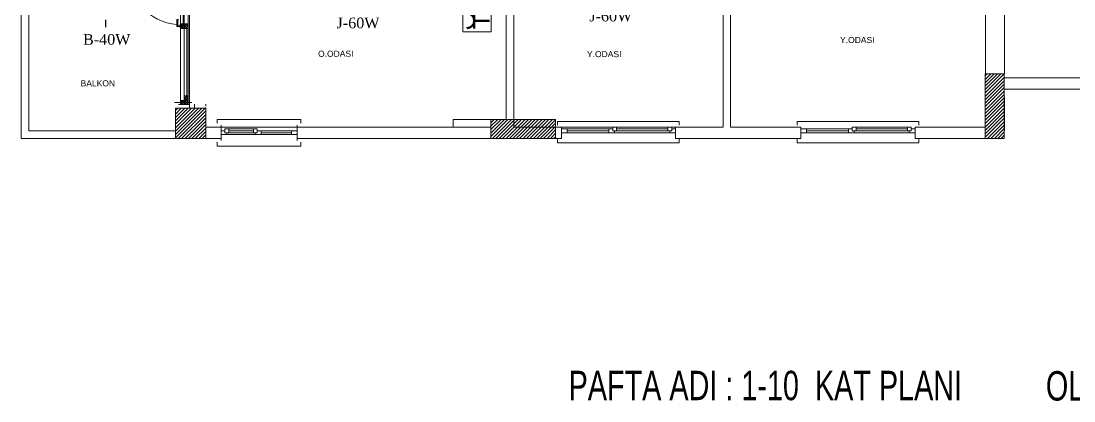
# Model space of a CAD drawing. Header units: millimetres. Extents: x 3395 to 31170, y 2853 to 7104.
# Drawn here: x 14189 to 15573, y 4101 to 4601 of the extents above; entities that cross this region are included whole.
import ezdxf

# ---------------------------------------------------------------- set-up
doc = ezdxf.new("R2010")
doc.units = ezdxf.units.MM
doc.linetypes.add('DIVIDE', pattern=[1.25, 0.5, -0.25, 0, -0.25, 0, -0.25])
for name, color, linetype in [('AydınlatmaT.', 1, 'Continuous'), ('Telefon', 3, 'DIVIDE'), ('YazılarY.', 7, 'Continuous')]:
    doc.layers.add(name, color=color, linetype=linetype)
for name, color, linetype, lineweight in [('Duvar', 7, 'Continuous', 20), ('EHAT-TV', 7, 'Continuous', 20), ('EHAT_PRIZ', 4, 'Continuous', 50), ('KAPEN', 30, 'Continuous', 13), ('OK', 51, 'Continuous', 20), ('SIVA', 42, 'Continuous', 9), ('TR', 252, 'Continuous', 5)]:
    doc.layers.add(name, color=color, linetype=linetype, lineweight=lineweight)
doc.styles.add('MEKAN', font='times.ttf')
doc.styles.get("Standard").update_dxf_attribs({"font": 'arial.ttf'})
doc.styles.add('style1', font='arial.ttf')
pattern_1 = [(-45, (464486.7711, 4329893.691), (1.122532015, 1.122532015), [])]
pattern_2 = [(-45, (464516.7713, 4329883.691), (1.122532015, 1.122532015), [])]

# ---------------------------------------------------------------- blocks, each defined once
blk = doc.blocks.new('BALKON KAPı')
at = {"layer": 'TR'}
h = blk.add_hatch(dxfattribs=at)
h.set_pattern_fill('ANSI31', color=256, scale=0.5, angle=-90, style=0)
h.set_pattern_definition(pattern_1)
h.paths.add_polyline_path([(482556.1, 4265815.1), (482561.1, 4265815.1), (482561.1, 4265810.1), (482561.1, 4265805.1), (482556.1, 4265805.1)])
h = blk.add_hatch(dxfattribs=at)
h.set_pattern_fill('ANSI31', color=256, scale=0.5, angle=-90, style=0)
h.set_pattern_definition(pattern_1)
h.paths.add_polyline_path([(482561.1, 4265815.1), (482567.1, 4265815.1), (482567.1, 4265811.6), (482567.1, 4265810.1), (482561.1, 4265810.1)])
h = blk.add_hatch(dxfattribs=at)
h.set_pattern_fill('ANSI31', color=256, scale=0.5, angle=-90, style=0)
h.set_pattern_definition(pattern_1)
h.paths.add_polyline_path([(482630.1, 4265815.1), (482636.1, 4265815.1), (482636.1, 4265810.1), (482630.1, 4265810.1)])
h = blk.add_hatch(dxfattribs=at)
h.set_pattern_fill('ANSI31', color=256, scale=0.5, angle=-90, style=0)
h.set_pattern_definition(pattern_2)
h.paths.add_polyline_path([(482731.1, 4265810.1), (482731.1, 4265815.1), (482736.1, 4265815.1), (482736.1, 4265805.1), (482731.1, 4265805.1)])
h = blk.add_hatch(dxfattribs=at)
h.set_pattern_fill('ANSI31', color=256, scale=0.5, angle=-90, style=0)
h.set_pattern_definition(pattern_1)
h.paths.add_polyline_path([(482630.1, 4265810.1), (482636.1, 4265810.1), (482636.1, 4265806.6), (482636.1, 4265805.1), (482630.1, 4265805.1)])
h = blk.add_hatch(dxfattribs=at)
h.set_pattern_fill('ANSI31', color=256, scale=0.5, angle=-90, style=0)
h.set_pattern_definition(pattern_2)
h.paths.add_polyline_path([(482725.1, 4265810.1), (482731.1, 4265810.1), (482731.1, 4265805.1), (482725.1, 4265805.1), (482725.1, 4265806.6)])
at = {"layer": 'Duvar', "linetype": 'ByBlock'}
for p, q in [((482556.1, 4265817.7), (482556.1, 4265802.7)), ((482736.1, 4265817.7), (482736.1, 4265802.7))]:
    blk.add_line(p, q, dxfattribs=at)
at = {"layer": 'KAPEN'}
for p, q in [((482636.1, 4265815.1), (482731.1, 4265815.1)), ((482636.1, 4265805.1), (482561.1, 4265805.1))]:
    blk.add_line(p, q, dxfattribs=at)
blk.add_lwpolyline([(482561.1, 4265815.1), (482561.1, 4265882.6)], dxfattribs=at)
for points in [[(482556.1, 4265815.1), (482561.1, 4265815.1), (482561.1, 4265805.1), (482556.1, 4265805.1)], [(482567.1, 4265810.1), (482561.1, 4265810.1), (482561.1, 4265815.1), (482567.1, 4265815.1)], [(482567.1, 4265811.6), (482630.1, 4265811.6), (482630.1, 4265815.1), (482567.1, 4265815.1)], [(482624.6, 4265819.6), (482633.6, 4265819.6), (482633.6, 4265815.6), (482632.6, 4265815.6), (482632.6, 4265818.6), (482625.6, 4265818.6), (482625.6, 4265818.1), (482624.6, 4265818.1)], [(482630.1, 4265810.1), (482636.1, 4265810.1), (482636.1, 4265815.1), (482630.1, 4265815.1)], [(482631.1, 4265815.1), (482631.1, 4265815.6), (482635.1, 4265815.6), (482635.1, 4265815.1)], [(482731.1, 4265815.1), (482736.1, 4265815.1), (482736.1, 4265805.1), (482731.1, 4265805.1)], [(482567.1, 4265810.1), (482630.1, 4265810.1), (482630.1, 4265811.6), (482567.1, 4265811.6)], [(482636.1, 4265805.1), (482630.1, 4265805.1), (482630.1, 4265810.1), (482636.1, 4265810.1)], [(482725.1, 4265806.6), (482636.1, 4265806.6), (482636.1, 4265810.1), (482725.1, 4265810.1)], [(482725.1, 4265805.1), (482636.1, 4265805.1), (482636.1, 4265806.6), (482725.1, 4265806.6)], [(482725.1, 4265805.1), (482731.1, 4265805.1), (482731.1, 4265810.1), (482725.1, 4265810.1)]]:
    blk.add_lwpolyline(points, close=True, dxfattribs=at)
blk.add_arc((482563.2, 4265814.8), 67.9, 4.0934, 91.8142, dxfattribs=at)
at = {"layer": 'SIVA'}
for p, q in [((482558.6, 4265822.7), (482558.6, 4265815.1)), ((482733.6, 4265822.7), (482733.6, 4265815.1)), ((482558.6, 4265805.1), (482558.6, 4265800.2)), ((482733.6, 4265805.1), (482733.6, 4265800.2))]:
    blk.add_line(p, q, dxfattribs=at)
blk = doc.blocks.new('ÜÇLÜ GRUP(TEL-TV-PRİZ)')
at = {"layer": 'EHAT-TV', "linetype": 'Continuous'}
blk.add_line((21.5, -2), (1.6, -2), dxfattribs=at)
at = {"layer": 'EHAT-TV', "color": 7, "lineweight": 20}
blk.add_lwpolyline([(25.1, 3.4), (33.5, 4.6), (33.5, 7), (21.5, 7), (21.5, -11), (33.5, -11), (33.5, -8.6), (25.1, -7.4), (25.1, 3.4)], dxfattribs=at)
at = {"layer": 'EHAT_PRIZ'}
for p, q in [((22.1, 31.3), (22.1, 11.2)), ((22.1, 21.2), (1.9, 21.2))]:
    blk.add_line(p, q, dxfattribs=at)
blk.add_arc((31.7, 21.2), 9.6, 90, 270, dxfattribs=at)
at = {"layer": 'OK'}
blk.add_lwpolyline([(0, 35.7), (37, 35.7), (37, -35.7), (0, -35.7)], close=True, dxfattribs=at)
at = {"layer": 'Telefon', "color": 3, "linetype": 'DIVIDE', "lineweight": 20}
blk.add_line((21.5, -23.5), (1.6, -23.5), dxfattribs=at)
at = {"layer": 'Telefon', "color": 3, "linetype": 'Continuous', "lineweight": 20}
for p, q in [((21.5, -15.8), (33.5, -15.8)), ((21.5, -31.1), (21.5, -15.8)), ((33.5, -31.1), (21.5, -31.1))]:
    blk.add_line(p, q, dxfattribs=at)

msp = doc.modelspace()

# ---------------------------------------------------------------- linework, layer by layer
at = {"layer": 'AydınlatmaT.', "color": 1}
msp.add_line((14299.5, 4602.7), (14299.5, 4593.1), dxfattribs=at)
at = {"layer": 'Duvar'}
for p, q in [((15111.6, 4816.5), (15111.6, 4461.5)), ((15121.6, 4816.5), (15121.6, 4461.5)), ((15481.6, 4811.5), (15481.6, 4531.5)), ((14826.6, 4471.5), (14826.6, 4801.5)), ((14836.6, 4801.5), (14836.6, 4471.5)), ((15456.6, 4801.5), (15456.6, 4531.5)), ((14188.6, 4751.5), (14188.6, 4446.5)), ((14198.6, 4751.5), (14198.6, 4456.5)), ((15456.5, 4531.4), (15481.5, 4531.4)), ((15456.5, 4531.4), (15456.5, 4446.4)), ((15481.5, 4531.4), (15481.5, 4446.4)), ((15581.6, 4526.5), (15481.6, 4526.5)), ((15481.6, 4511.5), (15581.6, 4511.5)), ((15481.6, 4456.4), (15481.6, 4501.4)), ((14391.5, 4486.4), (14431.5, 4486.4)), ((14391.5, 4486.4), (14391.5, 4446.4)), ((14416.6, 4491.5), (14416.6, 4486.5)), ((14431.5, 4486.4), (14431.5, 4446.4)), ((14431.6, 4491.5), (14431.6, 4489)), ((14431.6, 4487.2), (14431.6, 4486.5)), ((14431.6, 4461.5), (14451.6, 4461.5)), ((14451.6, 4464), (14451.6, 4444)), ((14451.6, 4446.5), (14451.6, 4461.5)), ((14461.6, 4459), (14494.1, 4459)), ((14551.6, 4464), (14551.6, 4444)), ((14551.6, 4461.5), (14806.6, 4461.5)), ((14551.6, 4446.5), (14551.6, 4461.5)), ((14806.5, 4471.4), (14891.5, 4471.4)), ((14806.5, 4471.4), (14806.5, 4446.4)), ((14891.5, 4471.4), (14891.5, 4446.4)), ((14891.6, 4461.5), (14899.1, 4461.5)), ((14899.1, 4446.5), (14899.1, 4461.5)), ((14899.1, 4451.5), (14899.1, 4461.5)), ((14899.1, 4461.5), (14899.1, 4451.5)), ((14899.1, 4461.5), (14899.1, 4451.5)), ((14899.1, 4461.5), (14899.1, 4451.5)), ((14899.1, 4461.5), (14899.1, 4446.5)), ((14961.6, 4459), (14906.6, 4459)), ((14961.6, 4454), (14961.6, 4459)), ((15039.1, 4461.5), (14971.6, 4461.5)), ((14971.6, 4459), (15039.1, 4459)), ((15049.1, 4461.5), (15049.1, 4446.5)), ((15049.1, 4451.5), (15049.1, 4461.5)), ((15049.1, 4461.5), (15049.1, 4451.5)), ((15049.1, 4461.5), (15049.1, 4451.5)), ((15049.1, 4461.5), (15049.1, 4451.5)), ((15049.1, 4461.5), (15111.6, 4461.5)), ((15049.1, 4461.5), (15049.1, 4446.5)), ((15049.1, 4459), (15049.1, 4454)), ((15121.6, 4461.5), (15214.1, 4461.5)), ((15214.1, 4446.5), (15214.1, 4461.5)), ((15214.1, 4451.5), (15214.1, 4461.5)), ((15214.1, 4461.5), (15214.1, 4451.5)), ((15214.1, 4461.5), (15214.1, 4451.5)), ((15214.1, 4461.5), (15214.1, 4451.5)), ((15214.1, 4461.5), (15214.1, 4446.5)), ((15276.6, 4459), (15221.6, 4459)), ((15276.6, 4454), (15276.6, 4459)), ((15354.1, 4461.5), (15286.6, 4461.5)), ((15286.6, 4459), (15354.1, 4459)), ((15364.1, 4461.5), (15364.1, 4446.5)), ((15364.1, 4451.5), (15364.1, 4461.5)), ((15364.1, 4461.5), (15364.1, 4451.5)), ((15364.1, 4461.5), (15364.1, 4451.5)), ((15364.1, 4461.5), (15364.1, 4451.5)), ((15364.1, 4461.5), (15456.6, 4461.5)), ((15364.1, 4461.5), (15364.1, 4446.5)), ((15364.1, 4459), (15364.1, 4454)), ((14391.6, 4446.5), (14188.6, 4446.5)), ((14391.6, 4456.5), (14198.6, 4456.5)), ((14391.5, 4446.4), (14431.5, 4446.4)), ((14431.6, 4446.5), (14451.6, 4446.5)), ((14459.1, 4451.5), (14496.6, 4451.5)), ((14494.1, 4456.5), (14461.6, 4456.5)), ((14494.1, 4454), (14461.6, 4454)), ((14504.1, 4451.5), (14504.1, 4456.5)), ((14504.1, 4456.5), (14544.1, 4456.5)), ((14544.1, 4454), (14504.1, 4454)), ((14544.1, 4451.5), (14504.1, 4451.5)), ((14551.6, 4446.5), (14806.6, 4446.5)), ((14806.5, 4446.4), (14891.5, 4446.4)), ((14836.6, 4446.5), (14899.1, 4446.5)), ((14906.6, 4456.5), (14961.6, 4456.5)), ((14906.6, 4454), (14961.6, 4454)), ((15041.6, 4454), (14969.1, 4454)), ((14971.6, 4456.5), (15039.1, 4456.5)), ((15049.1, 4446.5), (15214.1, 4446.5)), ((15221.6, 4456.5), (15276.6, 4456.5)), ((15221.6, 4454), (15276.6, 4454)), ((15356.6, 4454), (15284.1, 4454)), ((15286.6, 4456.5), (15354.1, 4456.5)), ((15364.1, 4446.5), (15456.6, 4446.5)), ((15456.5, 4446.4), (15481.5, 4446.4))]:
    msp.add_line(p, q, dxfattribs=at)
for points in [[(14410.6, 4676.5), (14410.6, 4676.5), (14410.6, 4671.5), (14410.1, 4671.5), (14410.1, 4486.4), (14431.6, 4486.4), (14431.6, 4461.5), (14756.6, 4461.5), (14756.6, 4471.5), (14826.6, 4471.5), (14826.6, 4801.5), (14781.6, 4801.5), (14781.6, 4816.5), (14736.6, 4816.5)], [(15086.6, 4816.5), (15111.6, 4816.5), (15111.6, 4461.5), (14836.6, 4461.5), (14836.6, 4801.5), (14956.6, 4801.5), (14956.6, 4816.5), (15006.6, 4816.5)], [(14446.6, 4466.5), (14446.6, 4471.5), (14556.6, 4471.5), (14556.6, 4466.5)], [(14459.1, 4454), (14461.6, 4454), (14461.6, 4459), (14456.6, 4459), (14456.6, 4456.5)], [(14496.6, 4454), (14494.1, 4454), (14494.1, 4459), (14499.1, 4459), (14499.1, 4456.5)], [(14894.1, 4464), (14894.1, 4469), (15054.1, 4469), (15054.1, 4464)], [(14899.1, 4454), (14906.6, 4454), (14906.6, 4459), (14899.1, 4459)], [(14961.6, 4454), (14969.1, 4454), (14969.1, 4456.5), (14966.6, 4456.5), (14966.6, 4459), (14961.6, 4459)], [(14969.1, 4456.5), (14971.6, 4456.5), (14971.6, 4461.5), (14966.6, 4461.5), (14966.6, 4459)], [(15041.6, 4456.5), (15039.1, 4456.5), (15039.1, 4461.5), (15044.1, 4461.5), (15044.1, 4459)], [(15049.1, 4454), (15041.6, 4454), (15041.6, 4456.5), (15044.1, 4456.5), (15044.1, 4459), (15049.1, 4459)], [(15209.1, 4464), (15209.1, 4469), (15369.1, 4469), (15369.1, 4464)], [(15214.1, 4454), (15221.6, 4454), (15221.6, 4459), (15214.1, 4459)], [(15276.6, 4454), (15284.1, 4454), (15284.1, 4456.5), (15281.6, 4456.5), (15281.6, 4459), (15276.6, 4459)], [(15284.1, 4456.5), (15286.6, 4456.5), (15286.6, 4461.5), (15281.6, 4461.5), (15281.6, 4459)], [(15356.6, 4456.5), (15354.1, 4456.5), (15354.1, 4461.5), (15359.1, 4461.5), (15359.1, 4459)], [(15364.1, 4454), (15356.6, 4454), (15356.6, 4456.5), (15359.1, 4456.5), (15359.1, 4459), (15364.1, 4459)], [(14451.6, 4451.5), (14459.1, 4451.5), (14459.1, 4454), (14456.6, 4454), (14456.6, 4456.5), (14451.6, 4456.5)], [(14504.1, 4451.5), (14496.6, 4451.5), (14496.6, 4454), (14499.1, 4454), (14499.1, 4456.5), (14504.1, 4456.5)], [(14551.6, 4451.5), (14544.1, 4451.5), (14544.1, 4456.5), (14551.6, 4456.5)], [(14894.1, 4446.5), (14894.1, 4440.5), (15054.1, 4440.5), (15054.1, 4446.5)], [(15209.1, 4446.5), (15209.1, 4440.5), (15369.1, 4440.5), (15369.1, 4446.5)], [(14446.6, 4441.5), (14446.6, 4436.5), (14556.6, 4436.5), (14556.6, 4441.5)]]:
    msp.add_lwpolyline(points, dxfattribs=at)
at = {"layer": 'TR', "ltscale": 2}
for p, q in [((15456.5, 4528.8), (15459.1, 4531.4)), ((15456.5, 4524.3), (15463.6, 4531.4)), ((15456.5, 4519.9), (15468, 4531.4)), ((15456.5, 4515.4), (15472.5, 4531.4)), ((15456.5, 4510.9), (15477, 4531.4)), ((15456.5, 4506.4), (15481.5, 4531.4)), ((15456.5, 4501.9), (15481.5, 4526.9)), ((15456.5, 4497.4), (15481.5, 4522.4)), ((15456.5, 4492.9), (15481.5, 4517.9)), ((15456.5, 4488.4), (15481.5, 4513.4)), ((15456.5, 4483.9), (15481.5, 4508.9)), ((15456.5, 4479.4), (15481.5, 4504.4)), ((15456.5, 4475), (15481.5, 4500)), ((14391.5, 4483.1), (14394.8, 4486.4)), ((14391.5, 4478.6), (14399.3, 4486.4)), ((14391.5, 4474.1), (14403.8, 4486.4)), ((14391.5, 4469.6), (14408.3, 4486.4)), ((14391.5, 4465.1), (14412.8, 4486.4)), ((14391.5, 4460.6), (14417.3, 4486.4)), ((14391.5, 4456.2), (14421.8, 4486.4)), ((14391.5, 4451.7), (14426.2, 4486.4)), ((14391.5, 4447.2), (14430.7, 4486.4)), ((15456.5, 4470.5), (15481.5, 4495.5)), ((15456.5, 4466), (15481.5, 4491)), ((15456.5, 4461.5), (15481.5, 4486.5)), ((14395.2, 4446.4), (14431.5, 4482.7)), ((14399.7, 4446.4), (14431.5, 4478.2)), ((14404.2, 4446.4), (14431.5, 4473.7)), ((15456.5, 4457), (15481.5, 4482)), ((15456.5, 4452.5), (15481.5, 4477.5)), ((15456.5, 4448), (15481.5, 4473)), ((14408.7, 4446.4), (14431.5, 4469.2)), ((14413.2, 4446.4), (14431.5, 4464.7)), ((14417.7, 4446.4), (14431.5, 4460.2)), ((14806.5, 4467), (14810.9, 4471.4)), ((14806.5, 4462.6), (14815.4, 4471.4)), ((14806.5, 4458.1), (14819.8, 4471.4)), ((14806.5, 4453.6), (14824.3, 4471.4)), ((14806.5, 4449.1), (14828.8, 4471.4)), ((14808.3, 4446.4), (14833.3, 4471.4)), ((14812.8, 4446.4), (14837.8, 4471.4)), ((14817.3, 4446.4), (14842.3, 4471.4)), ((14821.8, 4446.4), (14846.8, 4471.4)), ((14826.3, 4446.4), (14851.3, 4471.4)), ((14830.8, 4446.4), (14855.8, 4471.4)), ((14835.3, 4446.4), (14860.3, 4471.4)), ((14839.7, 4446.4), (14864.7, 4471.4)), ((14844.2, 4446.4), (14869.2, 4471.4)), ((14848.7, 4446.4), (14873.7, 4471.4)), ((14853.2, 4446.4), (14878.2, 4471.4)), ((14857.7, 4446.4), (14882.7, 4471.4)), ((14862.2, 4446.4), (14887.2, 4471.4)), ((14866.7, 4446.4), (14891.5, 4471.2)), ((14871.2, 4446.4), (14891.5, 4466.7)), ((14875.7, 4446.4), (14891.5, 4462.2)), ((15459.4, 4446.4), (15481.5, 4468.5)), ((15463.9, 4446.4), (15481.5, 4464)), ((15468.4, 4446.4), (15481.5, 4459.5)), ((14422.2, 4446.4), (14431.5, 4455.7)), ((14426.7, 4446.4), (14431.5, 4451.3)), ((14431.1, 4446.4), (14431.5, 4446.8)), ((14880.2, 4446.4), (14891.5, 4457.8)), ((14884.6, 4446.4), (14891.5, 4453.3)), ((14889.1, 4446.4), (14891.5, 4448.8)), ((15472.9, 4446.4), (15481.5, 4455.1)), ((15477.3, 4446.4), (15481.5, 4450.6))]:
    msp.add_line(p, q, dxfattribs=at)

# ---------------------------------------------------------------- block references
at = {"layer": 'Duvar', "xscale": -1, "rotation": 90}
msp.add_blockref('BALKON KAPı', (4280213.2, 487227.5), dxfattribs=at)
at = {"layer": 'Duvar', "rotation": 180}
msp.add_blockref('ÜÇLÜ GRUP(TEL-TV-PRİZ)', (14806.6, 4622.7), dxfattribs=at)

# ---------------------------------------------------------------- texts
at = {"layer": 'YazılarY.', "style": 'MEKAN'}
for s, p in [('J-60W', (14935.9, 4600.6)), ('J-60W', (14603.5, 4591.6)), ('B-40W', (14270.1, 4569.9))]:
    msp.add_text(s, height=14, dxfattribs=at).set_placement(p)
at = {"layer": 'YazılarY.', "color": 3, "style": 'style1', "width": 0.7}
for s, p in [('PAFTA ADI : 1-10  KAT PLANI', (14908.6, 4101.9)), ('OLCEK : 1 / 50', (15536.2, 4101.4))]:
    msp.add_text(s, height=38.707, dxfattribs=at).set_placement(p)
at = {"layer": 'YazılarY.', "linetype": 'ByBlock', "char_height": 8, "attachment_point": 7}
for s, insert in [('Y.ODASI', (15265.5, 4572)), ('O.ODASI', (14579.1, 4553.9)), ('Y.ODASI', (14932.7, 4553.4)), ('BALKON', (14266.9, 4515))]:
    msp.add_mtext_dynamic_manual_height_columns(s, width=66.173, gutter_width=12.5, heights=[0], dxfattribs=dict(at, insert=insert))

doc.saveas('drawing.dxf')
